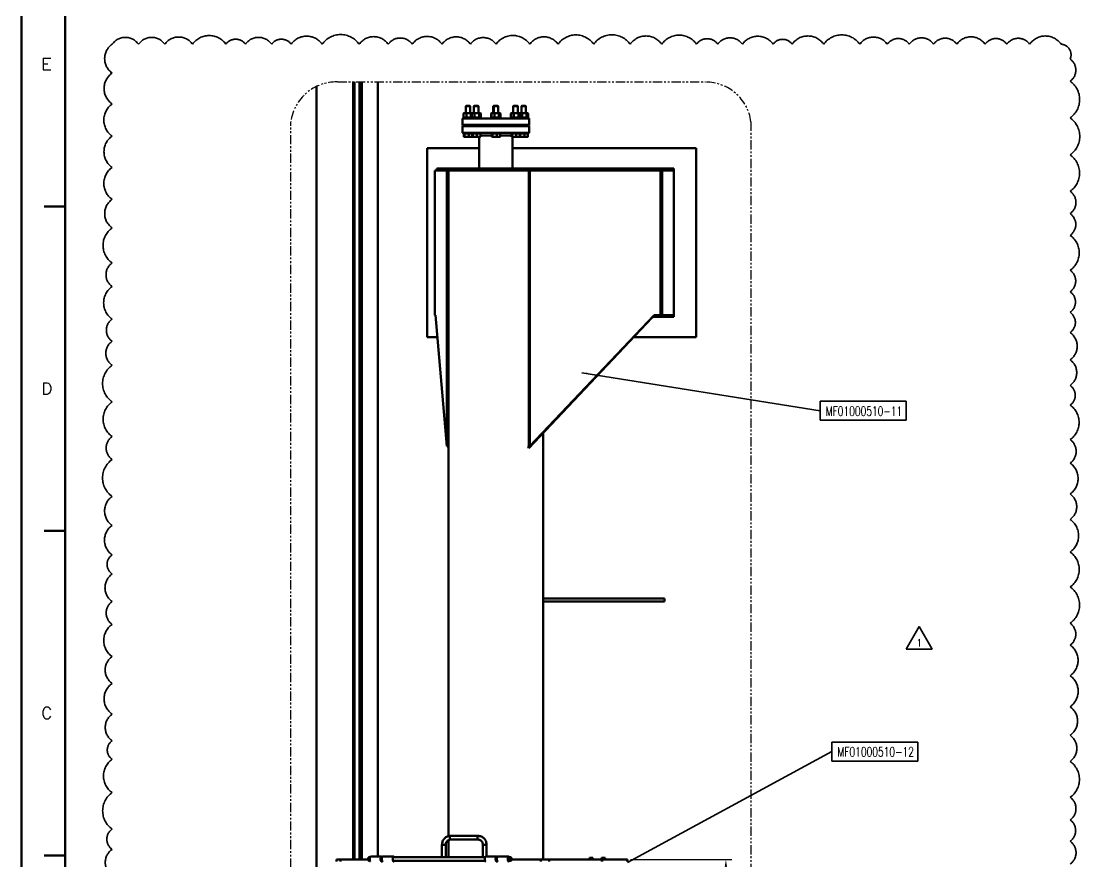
# Model space of a CAD drawing. Header units: inches. Extents: x 0 to 1408, y 0 to 1088.
# Drawn here: x 0 to 579, y 366 to 819 of the extents above; entities that cross this region are included whole.
import ezdxf
from ezdxf.enums import TextEntityAlignment as Align

# ---------------------------------------------------------------- set-up
doc = ezdxf.new("R2010")
doc.units = ezdxf.units.IN
doc.header["$LTSCALE"] = 32
doc.header["$MEASUREMENT"] = 0
for name, pattern in [('CENTER', [2, 1.25, -0.25, 0.25, -0.25]), ('CENTER2', [1.125, 0.75, -0.125, 0.125, -0.125]), ('PHANTOM2', [1.25, 0.625, -0.125, 0.125, -0.125, 0.125, -0.125])]:
    doc.linetypes.add(name, pattern=pattern)
for name, color, linetype, lineweight in [('AM_0', 7, 'Continuous', 50), ('AM_6', 140, 'Continuous', 35), ('AM_BOR', 255, 'Continuous', 50), ('Equipment-AM_0', 7, 'Continuous', 50), ('Equipment-AM_5', 92, 'Continuous', 25), ('Equipment-AM_7', 142, 'CENTER', 25), ('Layout-AM_11', 92, 'PHANTOM2', 25), ('Layout-AM_6', 140, 'Continuous', 35)]:
    doc.layers.add(name, color=color, linetype=linetype, lineweight=lineweight)
doc.styles.add('simplex', font='simplex.shx', dxfattribs={"width": 0.75})
doc.styles.get("Standard").update_dxf_attribs({"font": 'ROMANS.SHX', "width": 0.7})
doc.dimstyles.new('METSOPOWER_ANSI$7', dxfattribs={"dimscale": 24, "dimtxt": 0.12, "dimasz": 0.12, "dimexe": 0.1, "dimexo": 0.05, "dimgap": 0.06, "dimtad": 1, "dimtoh": 1, "dimzin": 12, "dimdsep": 46, "dimlunit": 3, "dimtxsty": 'Standard', "dimcen": 0, "dimclrd": 256, "dimclre": 256, "dimclrt": 140, "dimadec": 0, "dimazin": 2, "dimtp": 0.1, "dimtm": 0.1, "dimtfac": 0.71, "dimtmove": 0, "dimatfit": 3, "dimfxl": 1, "dimtzin": 7, "dimlwd": -1, "dimlwe": -1, "dimarcsym": 1})
doc.dimstyles.new('VALMET_ANSI$0', dxfattribs={"dimscale": 48, "dimtxt": 0.12, "dimasz": 0.12, "dimexe": 0.1, "dimexo": 0.05, "dimgap": 0.06, "dimtad": 1, "dimtoh": 1, "dimdec": 5, "dimzin": 7, "dimdsep": 46, "dimlunit": 4, "dimtxsty": 'Standard', "dimcen": 0, "dimclrd": 256, "dimclre": 256, "dimclrt": 140, "dimadec": 0, "dimazin": 2, "dimtp": 0.1, "dimtm": 0.1, "dimtfac": 0.71, "dimtdec": 5, "dimtofl": 0, "dimtmove": 0, "dimatfit": 3, "dimfxl": 1, "dimfrac": 2, "dimtolj": 1, "dimtzin": 7, "dimlwd": -1, "dimlwe": -1, "dimarcsym": 1})

# ---------------------------------------------------------------- blocks, each defined once
blk = doc.blocks.new('PE_FR_E')
at = {"layer": 'AM_BOR'}
for p, q in [((18.75, 570.57), (9.75, 570.57)), ((18.75, 431.74), (9.75, 431.74)), ((18.75, 292.91), (9.75, 292.91))]:
    blk.add_line(p, q, dxfattribs=at)
at = {"layer": 'AM_BOR', "color": 9}
blk.add_lwpolyline([(0, 0), (1117.6, 0), (1117.6, 863.6), (0, 863.6)], close=True, dxfattribs=at)
at = {"layer": 'AM_BOR'}
blk.add_lwpolyline([(18.75, 15.25), (1098.85, 15.25), (1098.85, 848.35), (18.75, 848.35)], close=True, dxfattribs=at)
at = {"layer": 'AM_BOR', "style": 'simplex'}
for s, width, p in [('E', 1.148148, (10.67, 628.99)), ('D', 1.033333, (10.84, 490.16)), ('C', 1.05, (10.81, 351.33))]:
    blk.add_text(s, height=5, dxfattribs=dict(at, width=width)).set_placement(p, align=Align.CENTER)
at = {"layer": 'AM_BOR', "width": 0.9, "flags": 9}
blk.add_attdef('PENSTYLE', text='', height=1, dxfattribs=at).set_placement((1116.99, 0.33), align=Align.BOTTOM_RIGHT)
blk = doc.blocks.new('*D17')
at = {"layer": 'Defpoints', "color": 0, "transparency": 16777216}
for p in [(54.86, 332.98), (193.01, 332.98), (230.1, 321.54)]:
    blk.add_point(p, dxfattribs=at)
at = {"layer": 'Equipment-AM_5', "linetype": 'ByBlock', "transparency": 16777216}
for p, q in [((54.86, 336.82), (54.86, 346.16)), ((54.86, 346.16), (137.93, 346.16)), ((191.41, 332.98), (51.66, 332.98)), ((228.5, 321.54), (51.66, 321.54)), ((54.86, 317.7), (54.86, 313.86))]:
    blk.add_line(p, q, dxfattribs=at)
at = {"layer": 'Equipment-AM_5', "transparency": 16777216}
for points in [[(54.22, 336.82), (55.5, 336.82), (54.86, 332.98)], [(54.22, 317.7), (55.5, 317.7), (54.86, 321.54)]]:
    blk.add_solid(points, dxfattribs=at)
at = {"layer": 'Equipment-AM_5', "color": 140, "transparency": 16777216, "insert": (97.36, 351.01), "char_height": 3.84, "attachment_point": 5}
blk.add_mtext('\\A1;MIN 2 1/2" FROM TOP OF WEAR WALL', dxfattribs=at)
blk = doc.blocks.new('POW PDM_NO REV')
at = {"layer": 'AM_6'}
for p, q in [((0, 0), (0, 0.32)), ((0, 0.32), (1.45, 0.32)), ((1.45, 0), (1.45, 0.32)), ((0, 0), (1.45, 0))]:
    blk.add_line(p, q, dxfattribs=at)
at = {"layer": 'AM_6', "style": 'simplex', "width": 0.75}
blk.add_attdef('POWP00XXXX', text='', height=0.16, dxfattribs=at).set_placement((0.738, 0.026), align=Align.BOTTOM_CENTER)
blk = doc.blocks.new('Revision Triangle')
at = {"layer": 'AM_6'}
for p, q in [((-0.219, 0), (0, 0.379)), ((0, 0.379), (0.219, 0)), ((-0.219, 0), (0.219, 0))]:
    blk.add_line(p, q, dxfattribs=at)
at = {"layer": 'AM_6', "style": 'simplex', "width": 0.75}
blk.add_attdef('X', text='', height=0.12, dxfattribs=at).set_placement((0, 0.045), align=Align.CENTER)
blk = doc.blocks.new('*D47')
at = {"layer": 'Defpoints', "color": 0, "transparency": 16777216}
for p in [(326.65, 366.72), (343.29, 317.72), (379.61, 317.72)]:
    blk.add_point(p, dxfattribs=at)
at = {"layer": 'Equipment-AM_5', "linetype": 'ByBlock', "transparency": 16777216}
for p, q in [((328.25, 366.72), (382.81, 366.72)), ((379.61, 362.88), (379.61, 321.56)), ((344.89, 317.72), (382.81, 317.72))]:
    blk.add_line(p, q, dxfattribs=at)
at = {"layer": 'Equipment-AM_5', "transparency": 16777216}
for points in [[(378.97, 362.88), (380.25, 362.88), (379.61, 366.72)], [(378.97, 321.56), (380.25, 321.56), (379.61, 317.72)]]:
    blk.add_solid(points, dxfattribs=at)
at = {"layer": 'Equipment-AM_5', "color": 140, "transparency": 16777216, "insert": (374.76, 342.22), "char_height": 3.84, "attachment_point": 5, "rotation": 90}
blk.add_mtext('\\A1;1\'-0 1/4"', dxfattribs=at)

msp = doc.modelspace()

# ---------------------------------------------------------------- linework, layer by layer
at = {"layer": 'AM_0'}
for p, q in [((158.980574, 248.289967), (158.980574, 783.552824)), ((178.705756, 366.715164), (178.705756, 785.927135)), ((179.543177, 366.715164), (179.543177, 785.927135)), ((182.082822, 366.715164), (182.082822, 785.927135)), ((183.47555, 366.715164), (183.47555, 785.927135)), ((192.09303, 368.415164), (192.09303, 785.927135)), ((239.584332, 773.149967), (239.367932, 772.933567)), ((239.367932, 772.933567), (239.367932, 769.183967)), ((240.167095, 772.933567), (239.367932, 772.933567)), ((240.245144, 773.149967), (239.584332, 773.149967)), ((241.867932, 772.933567), (240.167095, 772.933567)), ((241.651532, 773.149967), (240.245144, 773.149967)), ((241.867932, 772.933567), (241.651532, 773.149967)), ((241.867932, 769.183967), (241.867932, 772.933567)), ((243.91125, 773.149967), (243.69485, 772.933567)), ((243.69485, 772.933567), (243.69485, 769.183967)), ((243.82764, 772.933567), (243.69485, 772.933567)), ((244.04404, 773.149967), (243.82764, 772.933567)), ((243.82764, 772.933567), (243.82764, 769.183967)), ((244.626803, 772.933567), (243.82764, 772.933567)), ((244.04404, 773.149967), (243.91125, 773.149967)), ((244.704852, 773.149967), (244.04404, 773.149967)), ((246.32764, 772.933567), (244.626803, 772.933567)), ((246.11124, 773.149967), (244.704852, 773.149967)), ((246.32764, 772.933567), (246.11124, 773.149967)), ((246.32764, 769.183967), (246.32764, 772.933567)), ((254.490142, 773.149967), (254.273742, 772.933567)), ((254.273742, 772.933567), (254.273742, 769.183967)), ((254.461536, 772.933567), (254.273742, 772.933567)), ((254.677936, 773.149967), (254.461536, 772.933567)), ((254.461536, 772.933567), (254.461536, 769.183967)), ((255.260698, 772.933567), (254.461536, 772.933567)), ((254.677936, 773.149967), (254.490142, 773.149967)), ((255.338747, 773.149967), (254.677936, 773.149967)), ((256.961536, 772.933567), (255.260698, 772.933567)), ((256.745136, 773.149967), (255.338747, 773.149967)), ((256.961536, 772.933567), (256.745136, 773.149967)), ((256.961536, 769.183967), (256.961536, 772.933567)), ((265.124037, 773.149967), (264.907637, 772.933567)), ((264.907637, 772.933567), (264.907637, 769.183967)), ((265.040428, 772.933567), (264.907637, 772.933567)), ((265.256828, 773.149967), (265.040428, 772.933567)), ((265.040428, 772.933567), (265.040428, 769.183967)), ((265.83959, 772.933567), (265.040428, 772.933567)), ((265.256828, 773.149967), (265.124037, 773.149967)), ((265.917639, 773.149967), (265.256828, 773.149967)), ((267.540428, 772.933567), (265.83959, 772.933567)), ((267.324028, 773.149967), (265.917639, 773.149967)), ((267.540428, 772.933567), (267.324028, 773.149967)), ((267.540428, 769.183967), (267.540428, 772.933567)), ((269.583745, 773.149967), (269.367345, 772.933567)), ((269.367345, 772.933567), (269.367345, 769.183967)), ((270.166507, 772.933567), (269.367345, 772.933567)), ((270.244556, 773.149967), (269.583745, 773.149967)), ((271.867345, 772.933567), (270.166507, 772.933567)), ((271.650945, 773.149967), (270.244556, 773.149967)), ((271.867345, 772.933567), (271.650945, 773.149967)), ((271.867345, 769.183967), (271.867345, 772.933567)), ((237.617639, 766.279967), (237.617639, 762.779967)), ((237.617639, 766.279967), (255.730315, 766.279967)), ((237.993932, 766.659967), (237.993932, 766.279967)), ((237.993932, 766.659967), (239.671535, 766.659967)), ((238.194605, 766.723967), (238.194605, 768.946487)), ((238.194605, 766.723967), (238.963982, 766.723967)), ((238.493932, 769.183967), (238.340657, 769.073189)), ((238.493932, 769.183967), (238.963982, 769.183967)), ((238.493932, 766.723967), (238.493932, 766.659967)), ((238.963982, 769.183967), (240.945023, 769.183967)), ((238.963982, 766.723967), (239.733359, 766.723967)), ((239.671535, 766.659967), (242.45364, 766.659967)), ((239.733359, 766.723967), (239.733359, 768.946487)), ((239.733359, 766.723967), (240.945023, 766.723967)), ((240.945023, 769.183967), (242.598974, 769.183967)), ((240.945023, 766.723967), (242.156687, 766.723967)), ((242.156687, 766.723967), (242.156687, 768.946487)), ((242.598974, 766.723967), (242.156687, 766.723967)), ((242.45364, 766.659967), (242.45364, 766.279967)), ((242.45364, 766.659967), (244.131242, 766.659967)), ((242.598974, 769.183967), (242.741932, 769.183967)), ((242.654312, 766.723967), (242.598974, 766.723967)), ((242.654312, 766.723967), (242.654312, 768.946487)), ((242.654312, 766.723967), (243.42369, 766.723967)), ((242.847786, 769.107463), (242.741932, 769.183967)), ((242.741932, 766.659967), (242.741932, 766.723967)), ((242.82085, 769.183967), (242.781391, 769.155449)), ((242.95364, 769.183967), (242.800365, 769.073189)), ((242.82085, 769.183967), (242.95364, 769.183967)), ((242.82085, 766.723967), (242.82085, 766.659967)), ((242.95364, 769.183967), (243.42369, 769.183967)), ((242.95364, 766.723967), (242.95364, 766.659967)), ((243.42369, 769.183967), (245.404731, 769.183967)), ((243.42369, 766.723967), (244.193067, 766.723967)), ((244.131242, 766.659967), (247.70164, 766.659967)), ((244.193067, 766.723967), (244.193067, 768.946487)), ((244.193067, 766.723967), (245.404731, 766.723967)), ((245.404731, 769.183967), (247.058681, 769.183967)), ((245.404731, 766.723967), (246.616395, 766.723967)), ((246.616395, 766.723967), (246.616395, 768.946487)), ((247.058681, 766.723967), (246.616395, 766.723967)), ((247.058681, 769.183967), (247.20164, 769.183967)), ((247.500968, 766.723967), (247.058681, 766.723967)), ((247.354915, 769.073189), (247.20164, 769.183967)), ((247.20164, 766.659967), (247.20164, 766.723967)), ((247.500968, 766.723967), (247.500968, 768.946487)), ((247.70164, 766.279967), (247.70164, 766.659967)), ((252.899742, 766.659967), (252.899742, 766.279967)), ((252.899742, 766.659967), (253.087536, 766.659967)), ((253.087536, 766.659967), (253.087536, 766.279967)), ((253.087536, 766.659967), (254.765138, 766.659967)), ((253.100414, 766.723967), (253.100414, 768.946487)), ((253.100414, 766.723967), (253.288208, 766.723967)), ((253.399742, 769.183967), (253.246466, 769.073189)), ((253.288208, 766.723967), (253.288208, 768.946487)), ((253.288208, 766.723967), (254.057585, 766.723967)), ((253.399742, 769.183967), (253.587536, 769.183967)), ((253.399742, 766.723967), (253.399742, 766.659967)), ((253.587536, 769.183967), (253.43426, 769.073189)), ((253.587536, 769.183967), (254.057585, 769.183967)), ((253.587536, 766.723967), (253.587536, 766.659967)), ((254.057585, 769.183967), (256.038626, 769.183967)), ((254.057585, 766.723967), (254.826963, 766.723967)), ((254.765138, 766.659967), (258.335536, 766.659967)), ((254.826963, 766.723967), (254.826963, 768.946487)), ((254.826963, 766.723967), (256.038626, 766.723967)), ((255.730315, 766.279967), (273.617639, 766.279967)), ((256.038626, 769.183967), (257.692577, 769.183967)), ((256.038626, 766.723967), (257.25029, 766.723967)), ((257.25029, 766.723967), (257.25029, 768.946487)), ((257.692577, 766.723967), (257.25029, 766.723967)), ((257.692577, 769.183967), (257.835536, 769.183967)), ((258.134863, 766.723967), (257.692577, 766.723967)), ((257.988811, 769.073189), (257.835536, 769.183967)), ((257.835536, 766.659967), (257.835536, 766.723967)), ((258.134863, 766.723967), (258.134863, 768.946487)), ((258.335536, 766.279967), (258.335536, 766.659967)), ((263.533637, 766.659967), (263.533637, 766.279967)), ((263.533637, 766.659967), (263.666428, 766.659967)), ((263.666428, 766.659967), (263.666428, 766.279967)), ((263.666428, 766.659967), (265.34403, 766.659967)), ((264.029072, 769.084695), (263.73431, 768.946487)), ((263.73431, 766.723967), (263.73431, 768.946487)), ((263.73431, 766.723967), (263.8671, 766.723967)), ((263.8671, 766.723967), (263.8671, 768.946487)), ((263.8671, 766.723967), (264.636477, 766.723967)), ((264.033637, 769.183967), (263.880362, 769.073189)), ((264.166428, 769.183967), (264.013152, 769.073189)), ((264.033637, 769.183967), (264.166428, 769.183967)), ((264.033637, 766.723967), (264.033637, 766.659967)), ((264.166428, 769.183967), (264.636477, 769.183967)), ((264.166428, 766.723967), (264.166428, 766.659967)), ((264.636477, 769.183967), (266.617518, 769.183967)), ((264.636477, 766.723967), (265.405855, 766.723967)), ((265.34403, 766.659967), (268.914428, 766.659967)), ((265.405855, 766.723967), (265.405855, 768.946487)), ((265.405855, 766.723967), (266.617518, 766.723967)), ((266.617518, 769.183967), (268.271469, 769.183967)), ((266.617518, 766.723967), (267.829182, 766.723967)), ((267.829182, 766.723967), (267.829182, 768.946487)), ((268.271469, 766.723967), (267.829182, 766.723967)), ((268.271469, 769.183967), (268.414428, 769.183967)), ((268.713755, 766.723967), (268.271469, 766.723967)), ((268.567703, 769.073189), (268.414428, 769.183967)), ((268.414428, 766.659967), (268.414428, 766.723967)), ((268.493345, 769.183967), (268.453886, 769.155449)), ((268.493345, 769.183967), (268.963394, 769.183967)), ((268.493345, 766.723967), (268.493345, 766.659967)), ((268.713755, 766.723967), (268.713755, 768.946487)), ((268.713755, 766.723967), (268.963394, 766.723967)), ((268.914428, 766.279967), (268.914428, 766.659967)), ((268.914428, 766.659967), (269.670947, 766.659967)), ((268.963394, 769.183967), (270.944436, 769.183967)), ((268.963394, 766.723967), (269.732772, 766.723967)), ((269.670947, 766.659967), (273.241345, 766.659967)), ((269.732772, 766.723967), (269.732772, 768.946487)), ((269.732772, 766.723967), (270.944436, 766.723967)), ((270.944436, 769.183967), (272.598386, 769.183967)), ((270.944436, 766.723967), (272.156099, 766.723967)), ((272.156099, 766.723967), (272.156099, 768.946487)), ((272.598386, 766.723967), (272.156099, 766.723967)), ((272.598386, 769.183967), (272.741345, 769.183967)), ((273.040672, 766.723967), (272.598386, 766.723967)), ((272.89462, 769.073189), (272.741345, 769.183967)), ((272.741345, 766.659967), (272.741345, 766.723967)), ((273.040672, 766.723967), (273.040672, 768.946487)), ((273.241345, 766.279967), (273.241345, 766.659967)), ((273.617639, 762.779967), (273.617639, 766.279967)), ((237.617639, 762.779967), (255.730315, 762.779967)), ((237.617639, 762.529967), (237.617639, 762.279967)), ((237.617991, 762.529967), (237.617639, 762.529967)), ((237.617991, 762.279967), (237.617639, 762.279967)), ((237.617639, 762.029967), (237.617639, 758.529967)), ((237.617991, 762.029967), (237.617639, 762.029967)), ((273.617639, 762.529967), (237.617991, 762.529967)), ((273.617639, 762.279967), (237.617991, 762.279967)), ((273.617639, 762.029967), (237.617991, 762.029967)), ((239.367932, 762.779967), (239.367932, 762.529967)), ((239.367932, 762.279967), (239.367932, 762.029967)), ((241.867932, 762.529967), (241.867932, 762.779967)), ((241.867932, 762.029967), (241.867932, 762.279967)), ((243.242639, 762.779967), (243.242639, 762.529967)), ((243.242639, 762.279967), (243.242639, 762.029967)), ((243.82764, 762.779967), (243.82764, 762.529967)), ((243.82764, 762.279967), (243.82764, 762.029967)), ((246.32764, 762.529967), (246.32764, 762.779967)), ((246.32764, 762.029967), (246.32764, 762.279967)), ((254.461536, 762.779967), (254.461536, 762.529967)), ((254.461536, 762.279967), (254.461536, 762.029967)), ((255.730315, 762.779967), (273.617639, 762.779967)), ((256.961536, 762.529967), (256.961536, 762.779967)), ((256.961536, 762.029967), (256.961536, 762.279967)), ((265.040428, 762.779967), (265.040428, 762.529967)), ((265.040428, 762.279967), (265.040428, 762.029967)), ((267.540428, 762.529967), (267.540428, 762.779967)), ((267.540428, 762.029967), (267.540428, 762.279967)), ((267.992639, 762.529967), (267.992639, 762.779967)), ((267.992639, 762.029967), (267.992639, 762.279967)), ((269.367345, 762.779967), (269.367345, 762.529967)), ((269.367345, 762.279967), (269.367345, 762.029967)), ((271.867345, 762.529967), (271.867345, 762.779967)), ((271.867345, 762.029967), (271.867345, 762.279967)), ((273.617639, 762.279967), (273.617639, 762.529967)), ((273.617639, 758.529967), (273.617639, 762.029967)), ((237.617991, 758.529967), (237.617639, 758.529967)), ((273.617639, 758.529967), (237.617991, 758.529967)), ((237.993932, 758.529967), (237.993932, 758.149967)), ((239.671535, 758.149967), (237.993932, 758.149967)), ((238.330423, 758.149967), (238.330423, 756.563675)), ((238.463826, 756.391349), (238.493932, 756.373967)), ((238.493932, 756.373967), (238.519269, 756.373967)), ((239.85187, 756.373967), (238.519269, 756.373967)), ((238.708115, 758.149967), (238.708115, 756.563675)), ((242.45364, 758.149967), (239.671535, 758.149967)), ((239.85187, 756.373967), (241.950533, 756.373967)), ((240.995624, 758.149967), (240.995624, 756.563675)), ((241.950533, 756.373967), (242.741932, 756.373967)), ((242.45364, 758.529967), (242.45364, 758.149967)), ((244.131242, 758.149967), (242.45364, 758.149967)), ((242.741932, 756.373967), (242.772039, 756.391349)), ((242.77218, 756.402066), (242.82085, 756.373967)), ((242.790131, 758.149967), (242.790131, 756.563675)), ((242.936112, 756.375), (242.791089, 756.414207)), ((242.82085, 756.373967), (242.916132, 756.373967)), ((242.923534, 756.391349), (242.95364, 756.373967)), ((242.95364, 756.373967), (242.978977, 756.373967)), ((244.311577, 756.373967), (242.978977, 756.373967)), ((243.167823, 758.149967), (243.167823, 756.563675)), ((247.70164, 758.149967), (244.131242, 758.149967)), ((244.311577, 756.373967), (246.41024, 756.373967)), ((245.455332, 758.149967), (245.455332, 756.563675)), ((246.41024, 756.373967), (247.20164, 756.373967)), ((246.617639, 756.373967), (246.617639, 739.289967)), ((247.20164, 756.373967), (247.231746, 756.391349)), ((247.365149, 758.149967), (247.365149, 756.563675)), ((253.424026, 757.029967), (247.365149, 757.029967)), ((247.70164, 758.149967), (247.70164, 758.529967)), ((253.087536, 758.529967), (253.087536, 758.149967)), ((254.765138, 758.149967), (253.087536, 758.149967)), ((253.424026, 758.149967), (253.424026, 756.563675)), ((253.557429, 756.391349), (253.587536, 756.373967)), ((253.587536, 756.373967), (253.612872, 756.373967)), ((254.945473, 756.373967), (253.612872, 756.373967)), ((253.801718, 758.149967), (253.801718, 756.563675)), ((258.335536, 758.149967), (254.765138, 758.149967)), ((254.945473, 756.373967), (257.044136, 756.373967)), ((256.089228, 758.149967), (256.089228, 756.563675)), ((257.044136, 756.373967), (257.835536, 756.373967)), ((257.835536, 756.373967), (257.865642, 756.391349)), ((257.999045, 758.149967), (257.999045, 756.563675)), ((264.002918, 757.029967), (257.999045, 757.029967)), ((258.335536, 758.149967), (258.335536, 758.529967)), ((263.666428, 758.529967), (263.666428, 758.149967)), ((265.34403, 758.149967), (263.666428, 758.149967)), ((264.002918, 758.149967), (264.002918, 756.563675)), ((264.136321, 756.391349), (264.166428, 756.373967)), ((264.166428, 756.373967), (264.191764, 756.373967)), ((265.524365, 756.373967), (264.191764, 756.373967)), ((264.38061, 758.149967), (264.38061, 756.563675)), ((264.617639, 739.289967), (264.617639, 756.373967)), ((268.914428, 758.149967), (265.34403, 758.149967)), ((265.524365, 756.373967), (267.623028, 756.373967)), ((266.66812, 758.149967), (266.66812, 756.563675)), ((267.623028, 756.373967), (268.414428, 756.373967)), ((268.414428, 756.373967), (268.444534, 756.391349)), ((268.463238, 756.391349), (268.493345, 756.373967)), ((268.493345, 756.373967), (268.518681, 756.373967)), ((269.851282, 756.373967), (268.518681, 756.373967)), ((268.577937, 758.149967), (268.577937, 756.563675)), ((268.707527, 758.149967), (268.707527, 756.563675)), ((268.914428, 758.149967), (268.914428, 758.529967)), ((269.670947, 758.149967), (268.914428, 758.149967)), ((273.241345, 758.149967), (269.670947, 758.149967)), ((269.851282, 756.373967), (271.949945, 756.373967)), ((270.995037, 758.149967), (270.995037, 756.563675)), ((271.949945, 756.373967), (272.741345, 756.373967)), ((272.741345, 756.373967), (272.771451, 756.391349)), ((272.904854, 758.149967), (272.904854, 756.563675)), ((273.241345, 758.149967), (273.241345, 758.529967)), ((218.614182, 648.289967), (218.614182, 750.289967)), ((218.614182, 750.289967), (246.617639, 750.289967)), ((264.617639, 750.289967), (363.501807, 750.289967)), ((363.501807, 648.289967), (363.501807, 750.289967)), ((363.564035, 750.289967), (363.501807, 750.289967)), ((222.799006, 738.289967), (222.799006, 660.289967)), ((222.799006, 738.289967), (222.805895, 738.289967)), ((222.805895, 738.289967), (222.805895, 660.289967)), ((222.805895, 738.289967), (229.173813, 738.289967)), ((223.771485, 739.289967), (223.771485, 738.289967)), ((223.771485, 739.289967), (230.171693, 739.289967)), ((229.173813, 738.289967), (229.173813, 589.539967)), ((229.173813, 738.289967), (230.171693, 738.289967)), ((230.171693, 739.289967), (230.171693, 738.289967)), ((230.171693, 739.289967), (273.326953, 739.289967)), ((230.171693, 738.289967), (230.171693, 589.539967)), ((230.171693, 738.289967), (273.326953, 738.289967)), ((273.326953, 739.289967), (273.326953, 738.289967)), ((273.326953, 739.289967), (344.088954, 739.289967)), ((273.326953, 589.539967), (273.326953, 738.289967)), ((273.326953, 738.289967), (273.326953, 589.553543)), ((274.021436, 738.289967), (273.326953, 738.289967)), ((274.021436, 738.289967), (274.021436, 589.539967)), ((344.426424, 738.289967), (274.021436, 738.289967)), ((344.088954, 739.289967), (344.088954, 738.289967)), ((344.088954, 739.289967), (350.563664, 739.289967)), ((344.426424, 738.289967), (344.426424, 660.289967)), ((345.200609, 738.289967), (344.426424, 738.289967)), ((345.200609, 738.289967), (345.200609, 660.289967)), ((351.546698, 738.289967), (345.200609, 738.289967)), ((351.539129, 739.289967), (350.563664, 739.289967)), ((351.539129, 738.289967), (351.539129, 739.289967)), ((351.539129, 739.289967), (351.546698, 660.289967)), ((222.805895, 660.289967), (222.799006, 660.289967)), ((223.125717, 660.289967), (222.805895, 660.289967)), ((223.125717, 660.289967), (229.173813, 589.539967)), ((339.698407, 658.763567), (273.326953, 588.539967)), ((340.890414, 660.289967), (274.021436, 589.539967)), ((339.698407, 658.763567), (339.637611, 658.964453)), ((340.845402, 659.289967), (340.845402, 660.242343)), ((343.731941, 659.289967), (340.845402, 659.289967)), ((340.890414, 660.289967), (344.426424, 660.289967)), ((343.731941, 659.289967), (343.731941, 660.289967)), ((344.267915, 659.289967), (343.731941, 659.289967)), ((344.267915, 659.289967), (344.267915, 660.289967)), ((350.563664, 659.289967), (344.267915, 659.289967)), ((344.426424, 660.289967), (345.200609, 660.289967)), ((345.200609, 660.289967), (351.546698, 660.289967)), ((350.563664, 659.289967), (351.539129, 659.289967)), ((351.539129, 659.289967), (351.539129, 660.289967)), ((218.614182, 648.289967), (224.151542, 648.289967)), ((329.799341, 648.289967), (363.501807, 648.289967)), ((363.564035, 648.289967), (363.501807, 648.289967)), ((281.117639, 366.715164), (281.117639, 596.782818)), ((229.173813, 589.539967), (229.919859, 589.539967)), ((229.939859, 589.306011), (229.901908, 589.749958)), ((230.171693, 588.539967), (229.939859, 589.306011)), ((229.953617, 589.539967), (230.171693, 589.539967)), ((230.117639, 588.718578), (230.117639, 379.393017)), ((273.514712, 589.749958), (273.095119, 589.306011)), ((273.326953, 588.539967), (273.095119, 589.306011)), ((274.021436, 589.539967), (273.482127, 589.539967)), ((281.117639, 507.465164), (346.591163, 507.465164)), ((281.117639, 505.965164), (346.591163, 505.965164)), ((230.117639, 377.275432), (230.117639, 368.065164)), ((246.082977, 379.526188), (231.15988, 379.526188)), ((231.15988, 377.526188), (246.082977, 377.526188)), ((226.605363, 374.715164), (226.605363, 368.065164)), ((226.605363, 374.715164), (227.244693, 374.715164)), ((227.244693, 374.715164), (228.605363, 374.715164)), ((228.605363, 368.065164), (228.605363, 374.715164)), ((248.637494, 374.715164), (248.637494, 368.065164)), ((249.276824, 374.715164), (248.637494, 374.715164)), ((250.637494, 374.715164), (249.276824, 374.715164)), ((250.637494, 368.415164), (250.637494, 374.715164)), ((169.711821, 366.715164), (169.711821, 365.715164)), ((169.711821, 366.715164), (171.949477, 366.715164)), ((171.949477, 366.715164), (171.949477, 365.715164)), ((171.949477, 366.715164), (186.880567, 366.715164)), ((187.82402, 368.065164), (187.218425, 368.065164)), ((187.218425, 366.065164), (187.82402, 366.065164)), ((193.980453, 368.415164), (188.151118, 368.415164)), ((194.352875, 368.065164), (193.824029, 368.065164)), ((193.824029, 366.065164), (194.352875, 366.065164)), ((194.111102, 366.037116), (194.136877, 366.065164)), ((200.509308, 368.415164), (194.679973, 368.415164)), ((249.848142, 368.065164), (200.352884, 368.065164)), ((200.352884, 366.065164), (249.848142, 366.065164)), ((200.639957, 366.037116), (200.665732, 366.065164)), ((256.004575, 368.415164), (250.17524, 368.415164)), ((256.376997, 368.065164), (255.848151, 368.065164)), ((255.848151, 366.065164), (256.376997, 366.065164)), ((256.135224, 366.037116), (256.160999, 366.065164)), ((262.53343, 368.415164), (256.704095, 368.415164)), ((263.699297, 368.065164), (262.377005, 368.065164)), ((262.377005, 366.065164), (263.699297, 366.065164)), ((262.664079, 366.037116), (262.689854, 366.065164)), ((264.037154, 366.715164), (279.908756, 366.715164)), ((279.908756, 365.715164), (279.908756, 366.715164)), ((279.908756, 366.715164), (284.435528, 366.715164)), ((284.435528, 366.715164), (284.435528, 365.715164)), ((284.435528, 366.715164), (312.748109, 366.715164)), ((305.764933, 366.975164), (305.764933, 366.715164)), ((305.764933, 366.975164), (308.264933, 366.975164)), ((306.071497, 367.648923), (306.149383, 367.727164)), ((306.071497, 366.975164), (306.071497, 367.648923)), ((306.698987, 367.727164), (306.149383, 367.727164)), ((306.227269, 366.975164), (306.227269, 367.648923)), ((307.564537, 367.727164), (306.698987, 367.727164)), ((307.170705, 367.648923), (307.564537, 367.727164)), ((307.170705, 366.975164), (307.170705, 367.648923)), ((307.564537, 367.727164), (307.890687, 367.727164)), ((307.958369, 367.648923), (307.880484, 367.727164)), ((307.958369, 366.975164), (307.958369, 367.648923)), ((308.264933, 366.715164), (308.264933, 366.975164)), ((312.294437, 366.975164), (312.294437, 366.715164)), ((312.294437, 366.975164), (314.794437, 366.975164)), ((312.601001, 367.648923), (312.678887, 367.727164)), ((312.601001, 366.975164), (312.601001, 367.648923)), ((313.22849, 367.727164), (312.678887, 367.727164)), ((312.748109, 366.715164), (312.748109, 365.715164)), ((312.748109, 366.715164), (312.975303, 366.715164)), ((312.756772, 366.975164), (312.756772, 367.648923)), ((312.975303, 366.715164), (312.975303, 365.715164)), ((312.975303, 366.715164), (326.410254, 366.715164)), ((314.094041, 367.727164), (313.22849, 367.727164)), ((313.700208, 367.648923), (314.094041, 367.727164)), ((313.700208, 366.975164), (313.700208, 367.648923)), ((314.094041, 367.727164), (314.420191, 367.727164)), ((314.487873, 367.648923), (314.409987, 367.727164)), ((314.487873, 366.975164), (314.487873, 367.648923)), ((314.794437, 366.715164), (314.794437, 366.975164)), ((326.410254, 365.715164), (326.410254, 366.715164)), ((326.410254, 366.715164), (326.645826, 366.715164)), ((326.645826, 365.715164), (326.645826, 366.715164))]:
    msp.add_line(p, q, dxfattribs=at)
at = {"layer": 'AM_0', "linetype": 'CENTER2'}
msp.add_line((346.591163, 507.465164), (346.591163, 505.965164), dxfattribs=at)
at = {"layer": 'AM_0', "flags": 128}
for points in [[(238.194605, 768.946487), (238.306994, 769.047675), (238.34299, 769.069875)], [(239.733359, 768.946487), (239.360511, 769.117448), (238.963982, 769.183967)], [(242.156687, 768.946487), (241.569501, 769.117448), (240.945023, 769.183967)], [(242.598974, 769.183967), (242.693244, 769.172388), (242.842575, 769.103696)], [(242.654312, 768.946487), (242.766702, 769.047675), (242.802697, 769.069875)], [(244.193067, 768.946487), (243.820218, 769.117448), (243.42369, 769.183967)], [(246.616395, 768.946487), (246.029209, 769.117448), (245.404731, 769.183967)], [(253.497434, 769.118847), (253.443348, 769.107282), (253.100414, 768.946487)], [(253.100414, 768.946487), (253.212804, 769.047675), (253.248799, 769.069875)], [(253.288208, 768.946487), (253.400598, 769.047675), (253.436593, 769.069875)], [(254.826963, 768.946487), (254.454114, 769.117448), (254.057585, 769.183967)], [(257.25029, 768.946487), (256.663104, 769.117448), (256.038626, 769.183967)], [(263.73431, 768.946487), (263.846699, 769.047675), (263.882695, 769.069875)], [(263.8671, 768.946487), (263.97949, 769.047675), (264.015485, 769.069875)], [(265.405855, 768.946487), (265.033006, 769.117448), (264.636477, 769.183967)], [(267.829182, 768.946487), (267.241996, 769.117448), (266.617518, 769.183967)], [(268.963394, 769.183967), (268.882281, 769.181126), (268.565314, 769.113347)], [(269.732772, 768.946487), (269.359923, 769.117448), (268.963394, 769.183967)], [(272.156099, 768.946487), (271.568913, 769.117448), (270.944436, 769.183967)], [(238.519269, 756.373967), (238.505838, 756.375), (238.417992, 756.431405), (238.330423, 756.563675)], [(238.708115, 756.563675), (238.615594, 756.426036), (238.519269, 756.373967)], [(242.806964, 756.534703), (242.437605, 756.426036), (241.950533, 756.373967)], [(242.767563, 756.399101), (242.817873, 756.431405), (242.847786, 756.476588)], [(242.978977, 756.373967), (242.965545, 756.375), (242.8777, 756.431405), (242.790131, 756.563675)], [(243.167823, 756.563675), (243.075302, 756.426036), (242.978977, 756.373967)], [(247.365149, 756.563675), (246.897312, 756.426036), (246.41024, 756.373967)], [(247.22727, 756.399101), (247.27758, 756.431405), (247.365149, 756.563675)], [(253.612872, 756.373967), (253.599441, 756.375), (253.511595, 756.431405), (253.424026, 756.563675)], [(253.801718, 756.563675), (253.709197, 756.426036), (253.612872, 756.373967)], [(257.999045, 756.563675), (257.531208, 756.426036), (257.044136, 756.373967)], [(257.861166, 756.399101), (257.911476, 756.431405), (257.999045, 756.563675)], [(264.191764, 756.373967), (264.178333, 756.375), (264.090487, 756.431405), (264.002918, 756.563675)], [(264.38061, 756.563675), (264.288089, 756.426036), (264.191764, 756.373967)], [(268.577937, 756.563675), (268.1101, 756.426036), (267.623028, 756.373967)], [(268.440058, 756.399101), (268.490368, 756.431405), (268.577937, 756.563675)], [(268.518681, 756.373967), (268.50525, 756.375), (268.467714, 756.399101)], [(268.707527, 756.563675), (268.615006, 756.426036), (268.518681, 756.373967)], [(272.904854, 756.563675), (272.437017, 756.426036), (271.949945, 756.373967)], [(272.766975, 756.399101), (272.817285, 756.431405), (272.904854, 756.563675)], [(231.15988, 379.526188), (230.882362, 379.517256), (230.422262, 379.462726), (229.969963, 379.359224), (229.530147, 379.207876), (229.107235, 379.010247), (228.705487, 378.768333), (228.328974, 378.484555), (227.981544, 378.16175), (227.666784, 377.803158), (227.387976, 377.412397), (227.148057, 376.99344), (226.949581, 376.550572), (226.794683, 376.088351), (226.685054, 375.611553), (226.621915, 375.125125), (226.605363, 374.715164)], [(228.605363, 374.715164), (228.610196, 374.88781), (228.65285, 375.254045), (228.738754, 375.610697), (228.866205, 375.951438), (229.032815, 376.270521), (229.235587, 376.562648), (229.471019, 376.823047), (229.73521, 377.047499), (230.023945, 377.23233), (230.332735, 377.374384), (230.656789, 377.470993), (230.990917, 377.520016), (231.15988, 377.526188)], [(231.15988, 379.526188), (231.116406, 379.518896), (231.031985, 379.461204), (230.954996, 379.349171), (230.889915, 379.18931), (230.840523, 378.990911), (230.80969, 378.765503), (230.79921, 378.526188)], [(230.79921, 378.526188), (230.80969, 378.286872), (230.840523, 378.061464), (230.889915, 377.863065), (230.954996, 377.703204), (231.031985, 377.591171), (231.116406, 377.533479), (231.15988, 377.526188)], [(246.082807, 379.526187), (246.039503, 379.518896), (245.955082, 379.461204), (245.878093, 379.349171), (245.813012, 379.18931), (245.76362, 378.990911), (245.732787, 378.765503), (245.722307, 378.526188)], [(245.722307, 378.526188), (245.732787, 378.286872), (245.76362, 378.061464), (245.813012, 377.863065), (245.878093, 377.703204), (245.955082, 377.591171), (246.039503, 377.533479), (246.081984, 377.526191)], [(250.637494, 374.715164), (250.629526, 374.999733), (250.578349, 375.488284), (250.480188, 375.969124), (250.336015, 376.437047), (250.147288, 376.887104), (249.915955, 377.314519), (249.644436, 377.714745), (249.335609, 378.08352), (248.992772, 378.416929), (248.619608, 378.711455), (248.220134, 378.964026), (247.798639, 379.172057), (247.359626, 379.33347), (246.907741, 379.446712), (246.447718, 379.510748), (246.082977, 379.526188)], [(246.082977, 377.526188), (246.2319, 377.521394), (246.568778, 377.474756), (246.897692, 377.379035), (247.212137, 377.236023), (247.506253, 377.04853), (247.774784, 376.820184), (248.013112, 376.555257), (248.21724, 376.258546), (248.383785, 375.935307), (248.509997, 375.5912), (248.593806, 375.232232), (248.633871, 374.864658), (248.637494, 374.715164)], [(187.218425, 368.065164), (187.164028, 368.053725), (187.080282, 367.988906), (187.004565, 367.870402), (186.941276, 367.7051), (186.894094, 367.502608), (186.865761, 367.274693), (186.857923, 367.034601), (186.871037, 366.796285), (186.904339, 366.573596)], [(186.904339, 366.573596), (186.955895, 366.379475), (187.022708, 366.225203), (187.100896, 366.119747), (187.185914, 366.069235), (187.218425, 366.065164)], [(188.151118, 368.415164), (188.134203, 368.414349), (188.036595, 368.37729), (187.943676, 368.286513), (187.85925, 368.145733), (187.786772, 367.960715), (187.729211, 367.739033), (187.688923, 367.489762), (187.667558, 367.223109), (187.665989, 366.949989), (187.684282, 366.681585), (187.721687, 366.428884), (187.776673, 366.202232), (187.846988, 366.010909), (187.929755, 365.862748), (188.021585, 365.763813), (188.118717, 365.718156), (188.151118, 365.715164)], [(194.307551, 368.065164), (194.244554, 368.199318), (194.156806, 368.323503), (194.061838, 368.396172), (193.963538, 368.414349), (193.86593, 368.37729), (193.773011, 368.286513), (193.688584, 368.145733), (193.616107, 367.960715), (193.558546, 367.739033), (193.518258, 367.489762), (193.496893, 367.223109), (193.495324, 366.949989), (193.513616, 366.681585), (193.551021, 366.428884), (193.606007, 366.202232), (193.676323, 366.010909), (193.75909, 365.862748), (193.850919, 365.763813), (193.948052, 365.718156), (194.046511, 365.727646), (194.142266, 365.791894), (194.142266, 365.791894)], [(194.136877, 368.065164), (194.075048, 368.123139), (193.984499, 368.155106), (193.893733, 368.128314), (193.807642, 368.044207), (193.730867, 367.90732), (193.667547, 367.725032), (193.621096, 367.50717), (193.594019, 367.265479), (193.587773, 367.01299), (193.602698, 366.763313), (193.637987, 366.529909), (193.691739, 366.325361), (193.761055, 366.160696), (193.842199, 366.04479), (193.930797, 365.983894), (194.022071, 365.981289), (194.111102, 366.037116), (194.111102, 366.037116)], [(194.142266, 365.791894), (194.231396, 365.908269), (194.307551, 366.065164)], [(194.679973, 368.415164), (194.663058, 368.414349), (194.56545, 368.37729), (194.472531, 368.286513), (194.388105, 368.145733), (194.315627, 367.960715), (194.258066, 367.739033), (194.217778, 367.489762), (194.196413, 367.223109), (194.194844, 366.949989), (194.213137, 366.681585), (194.250542, 366.428884), (194.305527, 366.202232), (194.375843, 366.010909), (194.45861, 365.862748), (194.55044, 365.763813), (194.647572, 365.718156), (194.679973, 365.715164)], [(200.836406, 368.065164), (200.773409, 368.199318), (200.685661, 368.323503), (200.590693, 368.396172), (200.492392, 368.414349), (200.394785, 368.37729), (200.301866, 368.286513), (200.217439, 368.145733), (200.144962, 367.960715), (200.087401, 367.739033), (200.047113, 367.489762), (200.025747, 367.223109), (200.024179, 366.949989), (200.042471, 366.681585), (200.079876, 366.428884), (200.134862, 366.202232), (200.205178, 366.010909), (200.287945, 365.862748), (200.379774, 365.763813), (200.476907, 365.718156), (200.575366, 365.727646), (200.671121, 365.791894), (200.671121, 365.791894)], [(200.665732, 368.065164), (200.603902, 368.123139), (200.513354, 368.155106), (200.422588, 368.128314), (200.336497, 368.044207), (200.259722, 367.90732), (200.196402, 367.725032), (200.149951, 367.50717), (200.122873, 367.265479), (200.116628, 367.01299), (200.131553, 366.763313), (200.166842, 366.529909), (200.220594, 366.325361), (200.28991, 366.160696), (200.371054, 366.04479), (200.459652, 365.983894), (200.550926, 365.981289), (200.639957, 366.037116), (200.639957, 366.037116)], [(200.671121, 365.791894), (200.760251, 365.908269), (200.836406, 366.065164)], [(250.17524, 368.415164), (250.158325, 368.414349), (250.060717, 368.37729), (249.967798, 368.286513), (249.883371, 368.145733), (249.810894, 367.960715), (249.753333, 367.739033), (249.713045, 367.489762), (249.69168, 367.223109), (249.690111, 366.949989), (249.708404, 366.681585), (249.745808, 366.428884), (249.800794, 366.202232), (249.87111, 366.010909), (249.953877, 365.862748), (250.045706, 365.763813), (250.142839, 365.718156), (250.17524, 365.715164)], [(256.331673, 368.065164), (256.268676, 368.199318), (256.180928, 368.323503), (256.08596, 368.396172), (255.987659, 368.414349), (255.890052, 368.37729), (255.797133, 368.286513), (255.712706, 368.145733), (255.640229, 367.960715), (255.582668, 367.739033), (255.54238, 367.489762), (255.521014, 367.223109), (255.519446, 366.949989), (255.537738, 366.681585), (255.575143, 366.428884), (255.630129, 366.202232), (255.700445, 366.010909), (255.783212, 365.862748), (255.875041, 365.763813), (255.972174, 365.718156), (256.070633, 365.727646), (256.166388, 365.791894), (256.166388, 365.791894)], [(256.160999, 368.065164), (256.099169, 368.123139), (256.008621, 368.155106), (255.917855, 368.128314), (255.831764, 368.044207), (255.754989, 367.90732), (255.691669, 367.725032), (255.645218, 367.50717), (255.61814, 367.265479), (255.611895, 367.01299), (255.62682, 366.763313), (255.662109, 366.529909), (255.715861, 366.325361), (255.785177, 366.160696), (255.866321, 366.04479), (255.954919, 365.983894), (256.046193, 365.981289), (256.135224, 366.037116), (256.135224, 366.037116)], [(256.166388, 365.791894), (256.255518, 365.908269), (256.331673, 366.065164)], [(256.704095, 368.415164), (256.68718, 368.414349), (256.589572, 368.37729), (256.496653, 368.286513), (256.412226, 368.145733), (256.339749, 367.960715), (256.282188, 367.739033), (256.2419, 367.489762), (256.220535, 367.223109), (256.218966, 366.949989), (256.237259, 366.681585), (256.274663, 366.428884), (256.329649, 366.202232), (256.399965, 366.010909), (256.482732, 365.862748), (256.574561, 365.763813), (256.671694, 365.718156), (256.704095, 365.715164)], [(262.860528, 368.065164), (262.797531, 368.199318), (262.709783, 368.323503), (262.614815, 368.396172), (262.516514, 368.414349), (262.418907, 368.37729), (262.325988, 368.286513), (262.241561, 368.145733), (262.169084, 367.960715), (262.111523, 367.739033), (262.071235, 367.489762), (262.049869, 367.223109), (262.048301, 366.949989), (262.066593, 366.681585), (262.103998, 366.428884), (262.158984, 366.202232), (262.2293, 366.010909), (262.312067, 365.862748), (262.403896, 365.763813), (262.501029, 365.718156), (262.599488, 365.727646), (262.695243, 365.791894), (262.695243, 365.791894)], [(262.689854, 368.065164), (262.628024, 368.123139), (262.537476, 368.155106), (262.44671, 368.128314), (262.360619, 368.044207), (262.283844, 367.90732), (262.220524, 367.725032), (262.174073, 367.50717), (262.146995, 367.265479), (262.14075, 367.01299), (262.155675, 366.763313), (262.190964, 366.529909), (262.244716, 366.325361), (262.314032, 366.160696), (262.395176, 366.04479), (262.483773, 365.983894), (262.575048, 365.981289), (262.664079, 366.037116), (262.664079, 366.037116)], [(262.695243, 365.791894), (262.784373, 365.908269), (262.860528, 366.065164)], [(263.385211, 366.573596), (263.436767, 366.379475), (263.50358, 366.225203), (263.581768, 366.119747), (263.666786, 366.069235), (263.753693, 366.076603), (263.837439, 366.141422), (263.913157, 366.259926), (263.976445, 366.425228), (264.023627, 366.62772), (264.05196, 366.855635), (264.059798, 367.095727), (264.046685, 367.334042), (264.013382, 367.556732), (263.961826, 367.750853), (263.895013, 367.905125), (263.816826, 368.010581), (263.731808, 368.061093), (263.6449, 368.053725), (263.561154, 367.988906), (263.485437, 367.870402), (263.422148, 367.7051), (263.374966, 367.502608), (263.346633, 367.274693), (263.338795, 367.034601), (263.351909, 366.796285), (263.385211, 366.573596)], [(306.149383, 367.727164), (306.15492, 367.726738), (306.227269, 367.648923)], [(306.227269, 367.648923), (306.591108, 367.722774), (306.698987, 367.727164)], [(306.698987, 367.727164), (307.076836, 367.675699), (307.170705, 367.648923)], [(307.564537, 367.727164), (307.592535, 367.726738), (307.958369, 367.648923)], [(312.678887, 367.727164), (312.684423, 367.726738), (312.756772, 367.648923)], [(312.756772, 367.648923), (313.120611, 367.722774), (313.22849, 367.727164)], [(313.22849, 367.727164), (313.606339, 367.675699), (313.700208, 367.648923)], [(314.094041, 367.727164), (314.122038, 367.726738), (314.487873, 367.648923)]]:
    msp.add_lwpolyline(points, dxfattribs=at)
at = {"layer": 'AM_0'}
for centre, radius, start, end in [((238.998415, 767.707375), 1.476993, 91.335851128, 122.971422028), ((240.980795, 765.791655), 3.392501, 90.604158947, 111.574075854), ((242.678507, 768.505241), 0.68337, 96.683505017, 139.782490543), ((243.458123, 767.707375), 1.476993, 91.335851128, 122.971422028), ((245.440502, 765.791655), 3.392501, 90.604158947, 111.574075854), ((247.138215, 768.505241), 0.68337, 96.683505017, 139.782490543), ((247.004691, 768.552814), 0.633458, 38.423319056, 85.110685383), ((254.092018, 767.707375), 1.476993, 91.335851128, 122.971422028), ((256.074398, 765.791655), 3.392501, 90.604158947, 111.574075854), ((257.772111, 768.505241), 0.68337, 96.683505017, 139.782490543), ((257.638586, 768.552814), 0.633458, 38.423319057, 85.110685383), ((264.67091, 767.707375), 1.476993, 91.335851128, 122.971422028), ((266.65329, 765.791655), 3.392501, 90.604158947, 111.574075854), ((268.351003, 768.505241), 0.68337, 96.683505017, 139.782490543), ((268.217478, 768.552814), 0.633458, 38.423319056, 85.110685383), ((270.980207, 765.791655), 3.392501, 90.604158947, 111.574075854), ((272.67792, 768.505241), 0.68337, 96.683505017, 139.782490543), ((272.544395, 768.552814), 0.633458, 38.423319057, 85.110685383), ((239.891712, 760.156895), 3.783138, 251.768255721, 269.396574106), ((239.789712, 760.291434), 3.91796, 270.909023054, 287.926147119), ((241.976735, 759.004012), 2.630175, 248.097942206, 269.429199586), ((244.35142, 760.156895), 3.783138, 251.768255721, 269.396574106), ((244.24942, 760.291434), 3.91796, 270.909023054, 287.926147119), ((246.436443, 759.004012), 2.630175, 248.097942206, 269.429199586), ((254.985315, 760.156895), 3.783138, 251.768255721, 269.396574106), ((254.883315, 760.291434), 3.91796, 270.909023054, 287.926147119), ((257.070338, 759.004012), 2.630175, 248.097942206, 269.429199586), ((265.564207, 760.156895), 3.783138, 251.768255721, 269.396574106), ((265.462207, 760.291434), 3.91796, 270.909023054, 287.926147119), ((267.649231, 759.004012), 2.630175, 248.097942206, 269.429199586), ((269.891124, 760.156895), 3.783138, 251.768255721, 269.396574106), ((269.789124, 760.291434), 3.91796, 270.909023054, 287.926147119), ((271.976148, 759.004012), 2.630175, 248.097942206, 269.429199586)]:
    msp.add_arc(centre, radius, start, end, dxfattribs=at)
for centre, major_axis, ratio, start_param, end_param in [((340.845402, 657.039967), (0, 2.25), 0.7930704568, 0, 0.6981317008), ((255.385805, 598.305662), (23.586428, 14.723148), 0.6582675323, 2.7939735058, 2.8168447483), ((255.617639, 597.539617), (23.586428, 14.723148), 0.6582675323, 2.7659103869, 2.8168447483), ((255.385805, 598.305662), (23.586428, 14.723148), 0.6582675323, 5.0902186081, 5.1130898507)]:
    msp.add_ellipse(centre, major_axis=major_axis, ratio=ratio, start_param=start_param, end_param=end_param, dxfattribs=at)
at = {"layer": 'AM_6', "linetype": 'CENTER2'}
msp.add_lwpolyline([(565.101553, 364.291307, 0.52056705), (565.101553, 376.617123, 0.52056705), (565.101553, 388.150373, 0.52056705), (565.101553, 400.311388, 0.52056705), (565.101553, 419.664396, 0.52056705), (565.101553, 433.746246, 0.52056705), (565.101553, 449.13612, 0.52056705), (565.101553, 465.889561, 0.52056705), (565.101553, 482.372914, 0.52056705), (565.101553, 494.158551, 0.52056705), (565.101553, 513.703521, 0.52056705), (565.101553, 532.540155, 0.52056705), (565.101553, 550.087077, 0.52056705), (565.101553, 563.869236, 0.52056705), (565.101553, 580.475883, 0.52056705), (565.101553, 593.134655, 0.52056705), (565.101553, 611.709441, 0.52056705), (565.101553, 622.365284, 0.52056705), (565.101553, 636.154462, 0.52056705), (565.101553, 650.825625, 0.52056705), (565.101553, 661.766816, 0.52056705), (565.101553, 672.866703, 0.52056705), (565.101553, 684.429861, 0.52056705), (565.101553, 703.246048, 0.52056705), (565.101553, 714.994759, 0.52056705), (565.101553, 727.011422, 0.52056705), (565.101553, 746.608272, 0.52056705), (565.101553, 766.571345, 0.52056705), (565.101553, 786.345508, 0.52056705), (565.101553, 798.26909, 0.52056705), (560.333474, 806.291318, 0.52056705), (543.28614, 806.291318, 0.52056705), (530.989927, 806.291318, 0.52056705), (519.267768, 806.291318, 0.52056705), (504.043914, 806.291318, 0.52056705), (491.561844, 806.291318, 0.52056705), (478.444989, 806.291318, 0.52056705), (466.555893, 806.291318, 0.52056705), (451.729696, 806.291318, 0.52056705), (432.329079, 806.291318, 0.52056705), (415.24848, 806.291318, 0.52056705), (405.088258, 806.291318, 0.52056705), (388.509078, 806.291318, 0.52056705), (375.217961, 806.291318, 0.52056705), (363.802818, 806.291318, 0.52056705), (345.040649, 806.291318, 0.52056705), (327.971036, 806.291318, 0.52056705), (308.376017, 806.291318, 0.52056705), (289.175297, 806.291318, 0.52056705), (273.917263, 806.291318, 0.52056705), (255.716329, 806.291318, 0.52056705), (241.900905, 806.291318, 0.52056705), (226.624254, 806.291318, 0.52056705), (210.553818, 806.291318, 0.52056705), (197.674701, 806.291318, 0.52056705), (181.957669, 806.291318, 0.52056705), (162.05014, 806.291318, 0.52056705), (145.309212, 806.291318, 0.52056705), (134.827019, 806.291318, 0.52056705), (120.664295, 806.291318, 0.52056705), (110.15433, 806.291318, 0.52056705), (92.16489, 806.291318, 0.52056705), (77.237066, 806.291318, 0.52056705), (63.073426, 806.291318, 0.52056705), (48.845566, 806.291318, 0.52056705), (48.845566, 790.792798, 0.52056705), (48.845566, 774.048208, 0.52056705), (48.845566, 756.765881, 0.52056705), (48.845566, 739.867172, 0.52056705), (48.845566, 722.677926, 0.52056705), (48.845566, 707.261501, 0.52056705), (48.845566, 688.377868, 0.52056705), (48.845566, 675.67576, 0.52056705), (48.845566, 658.089469, 0.52056705), (48.845566, 646.172296, 0.52056705), (48.845566, 633.206202, 0.52056705), (48.845566, 613.487582, 0.52056705), (48.845566, 594.803235, 0.52056705), (48.845566, 582.445986, 0.52056705), (48.845566, 562.530522, 0.52056705), (48.845566, 546.883987, 0.52056705), (48.845566, 531.054647, 0.52056705), (48.845566, 520.682321, 0.52056705), (48.845566, 505.878097, 0.52056705), (48.845566, 493.557775, 0.52056705), (48.845566, 476.204951, 0.52056705), (48.845566, 461.73582, 0.52056705), (48.845566, 445.12429, 0.52056705), (48.845566, 430.811109, 0.52056705), (48.845566, 420.80348, 0.52056705), (48.845566, 402.837233, 0.52056705), (48.845566, 383.194605, 0.52056705), (48.845566, 372.272946, 0.52056705), (48.845566, 358.004322, 0.52056705)], format="xyb", dxfattribs=at)
at = {"layer": 'Layout-AM_11', "ltscale": 0.25}
msp.add_lwpolyline([(170.265677, 785.927135), (368.645338, 785.927135, -0.3750406045), (393.126435, 764.522148), (393.126435, 262.344537, -0.4142135624), (377.126435, 246.344537), (161.16984, 246.344537, -0.4142135624), (145.16984, 262.344537), (145.16984, 764.522148, -0.3853656708)], format="xyb", close=True, dxfattribs=at)

# ---------------------------------------------------------------- block references
at = {"layer": 'AM_6', "linetype": 'CENTER2', "xscale": 32, "yscale": 32, "zscale": 32}
msp.add_blockref('Revision Triangle', (483.830321, 480.254121), dxfattribs=at).add_auto_attribs({'X': '1'})
at = {"layer": 'Equipment-AM_0', "lineweight": 0, "xscale": 1.25984251968512, "yscale": 1.25984251968512, "zscale": 1.25984251968512}
msp.add_blockref('PE_FR_E', (0, 0), dxfattribs=at)
at = {"layer": 'Equipment-AM_7', "linetype": 'CENTER2'}
ref = msp.add_blockref('POW PDM_NO REV', (430.389033, 603.582174), dxfattribs=dict(at, xscale=32, yscale=32, zscale=32))
ref.add_attrib('POWP00XXXX', 'MF01000510-11', dxfattribs={"layer": 'AM_6', "height": 5.12, "style": 'simplex', "width": 0.7}).set_placement((454.018378, 604.429038), align=Align.BOTTOM_CENTER)
ref = msp.add_blockref('POW PDM_NO REV', (436.703249, 419.879113), dxfattribs=dict(at, xscale=32, yscale=32, zscale=32))
ref.add_attrib('POWP00XXXX', 'MF01000510-12', dxfattribs={"layer": 'AM_6', "height": 5.12, "style": 'simplex', "width": 0.7}).set_placement((460.332594, 420.725977), align=Align.BOTTOM_CENTER)

# ---------------------------------------------------------------- dimensions: what is measured, and where the dimension line sits
at = {"layer": 'Equipment-AM_5'}
dim = msp.add_linear_dim(base=(54.861405, 332.983415), p1=(230.09793, 321.540767), p2=(193.009295, 332.983415), angle=90, text='MIN 2 1/2" FROM TOP OF WEAR WALL', dimstyle='VALMET_ANSI$0', override={"dimscale": 32, "dimlfac": 0.25}, dxfattribs=at)
dim.commit()
dim.dimension.update_dxf_attribs({"geometry": '*D17', "text_midpoint": (97.357405, 346.162148), "dimtype": 160})
dim = msp.add_linear_dim(base=(379.607241, 317.715164), p1=(326.645826, 366.715164), p2=(343.286738, 317.715164), angle=90, dimstyle='VALMET_ANSI$0', override={"dimscale": 32, "dimdec": 4, "dimlfac": 0.25}, dxfattribs=at)
dim.commit()
dim.dimension.update_dxf_attribs({"geometry": '*D47', "text_midpoint": (374.761527, 342.215164)})

# ---------------------------------------------------------------- leaders
at = {"layer": 'Layout-AM_6'}
for points in [[(301.989038, 629.146767), (430.389032, 608.702174)], [(326.654311, 365.211559), (436.703248, 424.999113)]]:
    msp.add_leader(points, dimstyle='METSOPOWER_ANSI$7', override={"dimgap": 0.06, "dimtad": 0, "dimdec": 4}, dxfattribs=at)

doc.saveas('drawing.dxf')
